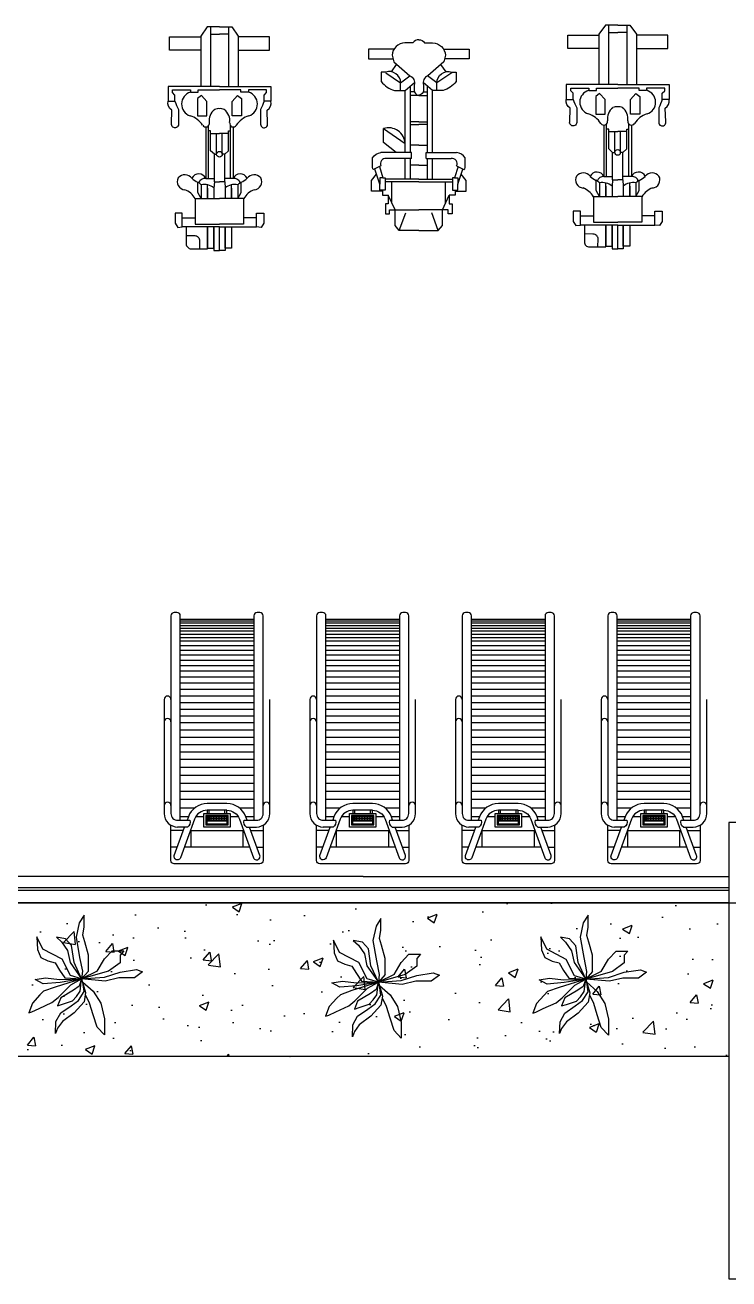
# Model space of a CAD drawing. Header units: metres. Extents: x -525 to 413, y -37 to 272.
# Drawn here: x 44.12 to 49.39, y 40.96 to 50.34 of the extents above; entities that cross this region are included whole.
import ezdxf

# ---------------------------------------------------------------- set-up
doc = ezdxf.new("R2010")
doc.units = ezdxf.units.M
doc.header["$MEASUREMENT"] = 0
doc.layers.get('0').update_dxf_attribs({"color": 254})
for name, color, linetype in [('arbolesss', 254, 'Continuous'), ('FIJO', 254, 'Continuous'), ('NOFIJO', 254, 'Continuous')]:
    doc.layers.add(name, color=color, linetype=linetype)
doc.layers.add('ventanas', color=254, linetype='Continuous', lineweight=30)

# ---------------------------------------------------------------- blocks, each defined once
blk = doc.blocks.new('maq9')
for p, q in [((154.86, 52.999), (154.887, 53.041)), ((154.887, 53.041), (154.932, 53.036)), ((155.719, 53.041), (155.674, 53.036)), ((155.746, 52.999), (155.719, 53.041)), ((154.86, 52.898), (154.86, 52.999)), ((155.303, 53.036), (154.932, 53.036)), ((154.932, 53.036), (154.932, 52.945)), ((154.932, 52.945), (155.062, 52.945)), ((154.932, 52.945), (154.932, 52.898)), ((155.062, 53.007), (155.303, 53.007)), ((155.062, 52.752), (155.062, 53.007)), ((155.303, 53.036), (155.674, 53.036)), ((155.544, 53.007), (155.303, 53.007)), ((155.544, 52.752), (155.544, 53.007)), ((155.674, 52.945), (155.544, 52.945)), ((155.674, 53.036), (155.674, 52.945)), ((155.674, 52.945), (155.674, 52.898)), ((155.746, 52.898), (155.746, 52.999)), ((154.932, 52.898), (154.86, 52.898)), ((155.674, 52.898), (155.746, 52.898)), ((155.062, 52.752), (155.303, 52.752)), ((155.121, 52.752), (155.087, 52.692)), ((155.087, 52.692), (155.087, 52.59)), ((155.121, 52.616), (155.121, 52.752)), ((155.183, 52.648), (155.183, 52.752)), ((155.183, 52.752), (155.183, 52.616)), ((155.247, 52.648), (155.247, 52.752)), ((155.544, 52.752), (155.303, 52.752)), ((155.358, 52.648), (155.358, 52.752)), ((155.422, 52.752), (155.422, 52.616)), ((155.422, 52.648), (155.422, 52.752)), ((155.485, 52.752), (155.518, 52.692)), ((155.485, 52.616), (155.485, 52.752)), ((155.518, 52.692), (155.518, 52.59)), ((155.192, 52.552), (155.251, 52.552)), ((155.251, 52.585), (155.247, 52.648)), ((155.251, 52.585), (155.251, 52.311)), ((155.251, 52.585), (155.303, 52.585)), ((155.354, 52.585), (155.303, 52.585)), ((155.354, 52.585), (155.358, 52.648)), ((155.354, 52.585), (155.354, 52.311)), ((155.414, 52.552), (155.354, 52.552)), ((155.251, 52.311), (155.275, 52.311)), ((155.275, 52.311), (155.275, 52.104)), ((155.331, 52.311), (155.331, 52.104)), ((155.354, 52.311), (155.331, 52.311)), ((155.213, 52.104), (155.303, 52.104)), ((155.392, 52.104), (155.303, 52.104)), ((155.115, 51.132), (155.115, 51.635)), ((155.213, 51.041), (155.213, 51.635)), ((155.393, 51.041), (155.393, 51.635)), ((155.49, 51.132), (155.49, 51.635)), ((155.181, 51.041), (155.115, 51.132)), ((155.303, 51.041), (155.181, 51.041)), ((155.213, 51.114), (155.303, 51.114)), ((155.393, 51.114), (155.303, 51.114)), ((155.303, 51.041), (155.425, 51.041)), ((155.425, 51.041), (155.49, 51.132))]:
    blk.add_line(p, q)
for points in [[(155.247, 53.036), (155.183, 53.036), (155.183, 53.247), (155.247, 53.247)], [(155.303, 53.036), (155.247, 53.036), (155.247, 53.272), (155.303, 53.272)], [(155.303, 53.036), (155.358, 53.036), (155.358, 53.272), (155.303, 53.272)], [(155.358, 53.036), (155.422, 53.036), (155.422, 53.247), (155.358, 53.247)], [(155.083, 51.929), (155.176, 51.929), (155.176, 51.784), (155.122, 51.725), (155.083, 51.754)], [(155.522, 51.929), (155.429, 51.929), (155.429, 51.784), (155.484, 51.725), (155.522, 51.754)], [(154.803, 51.14), (155.115, 51.14), (155.115, 51.274), (154.803, 51.274)], [(155.802, 51.14), (155.49, 51.14), (155.49, 51.274), (155.802, 51.274)]]:
    blk.add_lwpolyline(points, close=True)
blk.add_lwpolyline([(155.422, 53.036), (155.635, 53.036), (155.635, 53.204, 0.414214), (155.585, 53.254), (155.422, 53.254)], format="xyb", close=True)
for points in [[(155.635, 53.12), (155.55, 53.122, -0.414214), (155.502, 53.173), (155.503, 53.254)], [(154.858, 51.783, -0.030386), (154.893, 51.866), (154.893, 52.012, 1.079527), (154.823, 52.006), (154.828, 51.87, 0.314071), (154.789, 51.783, -0.228901)], [(155.748, 51.783, 0.030386), (155.712, 51.866), (155.712, 52.012, -1.079527), (155.782, 52.006), (155.778, 51.87, -0.314071), (155.816, 51.783, 0.228901)]]:
    blk.add_lwpolyline(points, format="xyb")
for points in [[(155.165, 52.038), (155.165, 52.552), (155.192, 52.552), (155.192, 52.08), (155.192, 52.027)], [(155.44, 52.038), (155.44, 52.552), (155.414, 52.552), (155.414, 52.08), (155.414, 52.027)], [(155.251, 52.311), (155.213, 52.276), (155.213, 52.078), (155.192, 52.078)], [(155.354, 52.311), (155.392, 52.276), (155.392, 52.078), (155.414, 52.078)], [(155.303, 51.635), (154.789, 51.635), (154.789, 51.783), (154.858, 51.783), (154.858, 51.72), (154.833, 51.696), (154.833, 51.67), (155.014, 51.67), (155.014, 51.692), (155.089, 51.692), (155.089, 51.67), (155.303, 51.67)], [(155.303, 51.635), (155.816, 51.635), (155.816, 51.783), (155.748, 51.783), (155.748, 51.72), (155.772, 51.696), (155.772, 51.67), (155.592, 51.67), (155.592, 51.692), (155.516, 51.692), (155.516, 51.67), (155.303, 51.67)]]:
    blk.add_lwpolyline(points)
blk.add_circle((155.303, 52.311), 0.0282)
blk.add_circle((155.303, 52.311), 0.0282)
for centre, radius, start, end in [((154.963, 52.585), 0.0816, 94.949, 207.78), ((154.876, 52.867), 0.217, 291.7456, 328.3151), ((155.729, 52.867), 0.217, 211.6849, 248.2544), ((155.642, 52.585), 0.0816, 332.22, 85.051), ((154.958, 52.604), 0.0883, 220.6844, 321.7859), ((155.161, 52.416), 0.189, 113.035, 134.9359), ((155.096, 52.583), 0.076, 206.358, 336.1026), ((154.966, 52.779), 0.225, 302.5085, 313.3915), ((155.155, 52.612), 0.0601, 194.7136, 279.3626), ((155.152, 52.758), 0.146, 257.6538, 310.746), ((155.454, 52.758), 0.146, 229.254, 282.3462), ((155.45, 52.612), 0.0601, 260.6374, 345.2864), ((155.51, 52.583), 0.076, 203.8974, 333.642), ((155.639, 52.779), 0.225, 226.6085, 237.4915), ((155.444, 52.416), 0.189, 45.0641, 66.965), ((155.647, 52.604), 0.0883, 218.2141, 319.3156), ((155.165, 52.002), 0.0365, 350.7788, 146.4942), ((155.44, 52.002), 0.0365, 33.5058, 189.2212), ((155.047, 51.81), 0.123, 107.6438, 254.0669), ((154.939, 52.151), 0.235, 287.6438, 326.4942), ((155.335, 51.974), 0.135, 170.7788, 233.7519), ((155.271, 51.974), 0.135, 306.2481, 9.2212), ((155.667, 52.151), 0.235, 213.5058, 252.3562), ((155.558, 51.81), 0.123, 285.9331, 72.3562), ((155.291, 51.934), 0.0782, 242.5815, 278.8296), ((155.315, 51.934), 0.0782, 261.1704, 297.4185)]:
    blk.add_arc(centre, radius, start, end)
blk = doc.blocks.new('maq10')
for p, q in [((156.591, 53.091), (156.551, 53.039)), ((156.551, 53.039), (156.551, 52.885)), ((156.591, 53.091), (156.656, 52.914)), ((156.786, 53.091), (156.591, 53.091)), ((156.786, 53.091), (156.981, 53.091)), ((156.981, 53.091), (156.916, 52.914)), ((156.981, 53.091), (157.021, 53.039)), ((157.021, 53.039), (157.021, 52.885)), ((156.453, 52.925), (156.493, 52.925)), ((156.453, 52.823), (156.453, 52.925)), ((156.493, 52.925), (156.493, 52.885)), ((157.119, 52.925), (157.079, 52.925)), ((157.079, 52.925), (157.079, 52.885)), ((157.119, 52.823), (157.119, 52.925)), ((156.482, 52.823), (156.453, 52.823)), ((156.551, 52.885), (156.482, 52.737)), ((156.482, 52.737), (156.482, 52.823)), ((156.493, 52.885), (156.786, 52.885)), ((156.518, 52.814), (156.518, 52.605)), ((157.079, 52.885), (156.786, 52.885)), ((157.021, 52.885), (157.09, 52.737)), ((157.054, 52.814), (157.054, 52.605)), ((157.09, 52.737), (157.09, 52.823)), ((157.09, 52.823), (157.119, 52.823)), ((156.423, 52.737), (156.463, 52.737)), ((156.423, 52.687), (156.423, 52.737)), ((156.463, 52.737), (156.482, 52.737)), ((157.109, 52.737), (157.09, 52.737)), ((157.149, 52.737), (157.109, 52.737)), ((157.149, 52.687), (157.149, 52.737)), ((156.786, 52.438), (156.701, 52.438)), ((156.786, 52.438), (156.871, 52.438)), ((156.712, 52.313), (156.408, 52.313)), ((156.712, 52.372), (156.462, 52.372)), ((156.712, 52.372), (156.712, 52.313)), ((156.86, 52.372), (156.86, 52.313)), ((156.86, 52.372), (157.11, 52.372)), ((156.86, 52.313), (157.164, 52.313)), ((156.786, 52.238), (156.701, 52.238)), ((156.786, 52.238), (156.871, 52.238)), ((156.701, 52.033), (156.786, 52.033)), ((156.786, 52.006), (156.701, 52.006)), ((156.871, 52.033), (156.786, 52.033)), ((156.786, 52.006), (156.871, 52.006)), ((156.65, 51.695), (156.743, 51.612)), ((156.742, 51.706), (156.701, 51.706)), ((156.922, 51.695), (156.829, 51.612)), ((156.83, 51.706), (156.871, 51.706)), ((156.456, 51.517), (156.605, 51.618)), ((156.605, 51.618), (156.698, 51.547)), ((156.967, 51.618), (156.874, 51.547)), ((157.116, 51.517), (156.967, 51.618)), ((156.512, 51.506), (156.565, 51.435)), ((157.06, 51.506), (157.007, 51.435))]:
    blk.add_line(p, q)
for points in [[(156.423, 52.698), (156.314, 52.698), (156.314, 52.59), (156.363, 52.527)], [(156.394, 52.453), (156.429, 52.564), (156.45, 52.564), (156.45, 52.687), (156.396, 52.687), (156.396, 52.628), (156.347, 52.477)], [(157.178, 52.453), (157.144, 52.564), (157.122, 52.564), (157.122, 52.687), (157.176, 52.687), (157.176, 52.628), (157.225, 52.477)], [(157.149, 52.698), (157.258, 52.698), (157.258, 52.59), (157.209, 52.527)], [(156.429, 52.564), (156.396, 52.564), (156.396, 52.628)], [(156.786, 52.605), (156.45, 52.605)], [(156.786, 52.577), (156.45, 52.577)], [(156.65, 52.577), (156.65, 52.372)], [(156.701, 52.372), (156.701, 52.577)], [(156.786, 52.605), (157.122, 52.605)], [(156.786, 52.577), (157.122, 52.577)], [(156.871, 52.372), (156.871, 52.577)], [(156.922, 52.577), (156.922, 52.372)], [(157.144, 52.564), (157.176, 52.564), (157.176, 52.628)], [(156.65, 52.313), (156.65, 51.695)], [(156.701, 51.649), (156.701, 52.313)], [(156.871, 51.649), (156.871, 52.313)], [(157.012, 52.313), (157.138, 52.213), (157.138, 52.072), (156.922, 52.223)], [(156.922, 52.313), (156.922, 51.695)], [(156.786, 51.744), (156.701, 51.742)], [(156.786, 51.744), (156.871, 51.742)], [(156.538, 51.281), (156.284, 51.281), (156.284, 51.379), (156.529, 51.379)], [(157.034, 51.281), (157.288, 51.281), (157.288, 51.379), (157.043, 51.379)]]:
    blk.add_lwpolyline(points)
for points in [[(156.408, 52.445), (156.335, 52.483, 0.155893), (156.324, 52.462), (156.324, 52.364, 0.215663), (156.408, 52.313, 0.563958)], [(157.164, 52.445), (157.237, 52.483, -0.155893), (157.248, 52.462), (157.248, 52.364, -0.215663), (157.164, 52.313, -0.563958)], [(156.605, 51.695), (156.605, 51.618, -0.509495), (156.456, 51.509), (156.412, 51.509), (156.412, 51.605, -0.1429), (156.544, 51.695), (156.65, 51.695)], [(156.786, 51.187, -0.26354), (156.728, 51.219), (156.648, 51.219, -0.40144), (156.52, 51.342), (156.536, 51.409), (156.696, 51.546, 0.378417), (156.74, 51.639), (156.74, 51.692, -0.410094), (156.786, 51.739)], [(156.786, 51.187, 0.26354), (156.844, 51.219), (156.924, 51.219, 0.40144), (157.052, 51.342), (157.036, 51.409), (156.876, 51.546, -0.378417), (156.832, 51.639), (156.832, 51.692, 0.410094), (156.786, 51.739)], [(156.967, 51.695), (156.967, 51.618, 0.509495), (157.116, 51.509), (157.16, 51.509), (157.16, 51.605, 0.1429), (157.028, 51.695), (156.922, 51.695)]]:
    blk.add_lwpolyline(points, format="xyb")
for centre, radius, start, end in [((156.455, 52.423), 0.0516, 154.7163, 278.0792), ((157.117, 52.423), 0.0516, 261.9208, 25.2837), ((157.089, 52.232), 0.167, 183.0901, 287.0595)]:
    blk.add_arc(centre, radius, start, end)
blk = doc.blocks.new('plantas 1')
for p, q in [((309.167, 154.643), (309.119, 154.427)), ((309.239, 154.758), (309.167, 154.643)), ((309.239, 154.58), (309.239, 154.758)), ((308.621, 154.249), (308.531, 154.432)), ((308.531, 154.432), (308.543, 154.24)), ((308.963, 154.403), (308.825, 154.427)), ((308.825, 154.427), (308.903, 154.355)), ((309.119, 154.427), (309.173, 154.124)), ((309.221, 154.456), (309.239, 154.58)), ((309.251, 154.355), (309.221, 154.456)), ((308.543, 154.24), (308.591, 154.124)), ((308.909, 154.096), (308.621, 154.249)), ((308.903, 154.355), (308.993, 154.225)), ((309.053, 154.302), (308.963, 154.403)), ((309.089, 154.048), (309.053, 154.302)), ((309.305, 154.158), (309.251, 154.355)), ((308.591, 154.124), (308.699, 154.072)), ((308.699, 154.072), (308.807, 154.043)), ((309.035, 153.851), (308.909, 154.096)), ((308.993, 154.225), (309.029, 154.048)), ((309.029, 154.048), (309.203, 153.803)), ((309.203, 153.803), (309.089, 154.048)), ((309.173, 154.124), (309.215, 153.918)), ((309.305, 153.918), (309.305, 154.158)), ((309.437, 153.918), (309.545, 154.1)), ((309.545, 154.1), (309.659, 154.22)), ((309.659, 154.22), (309.833, 154.22)), ((309.833, 154.22), (309.779, 154.158)), ((309.779, 154.158), (309.779, 154.043)), ((308.807, 154.043), (308.873, 153.932)), ((308.873, 153.932), (308.951, 153.817)), ((309.305, 153.918), (309.203, 153.803)), ((309.215, 153.918), (309.203, 153.803)), ((309.437, 153.918), (309.203, 153.803)), ((309.605, 153.918), (309.203, 153.803)), ((309.545, 153.827), (309.779, 153.904)), ((309.779, 154.043), (309.605, 153.918)), ((309.779, 153.904), (310.025, 153.942)), ((310.115, 153.908), (309.995, 153.817)), ((310.025, 153.942), (310.115, 153.908)), ((308.507, 153.793), (308.663, 153.817)), ((308.627, 153.726), (308.507, 153.793)), ((308.879, 153.75), (308.627, 153.726)), ((308.807, 153.678), (308.633, 153.616)), ((308.663, 153.817), (308.873, 153.793)), ((309.203, 153.803), (308.807, 153.678)), ((308.849, 153.524), (309.041, 153.712)), ((308.873, 153.793), (309.203, 153.803)), ((309.203, 153.803), (308.879, 153.75)), ((308.951, 153.817), (309.203, 153.803)), ((309.203, 153.803), (309.035, 153.851)), ((309.041, 153.712), (309.203, 153.803)), ((309.167, 153.692), (309.083, 153.635)), ((309.203, 153.803), (309.167, 153.692)), ((309.179, 153.616), (309.203, 153.803)), ((309.203, 153.803), (309.545, 153.827)), ((309.203, 153.803), (309.263, 153.596)), ((309.557, 153.769), (309.203, 153.803)), ((309.239, 153.611), (309.221, 153.755)), ((309.221, 153.755), (309.377, 153.616)), ((309.761, 153.817), (309.557, 153.769)), ((309.995, 153.817), (309.761, 153.817)), ((308.579, 153.563), (308.465, 153.438)), ((308.633, 153.616), (308.579, 153.563)), ((308.759, 153.448), (308.849, 153.524)), ((308.891, 153.52), (308.843, 153.4)), ((309.083, 153.635), (308.891, 153.52)), ((309.047, 153.4), (309.155, 153.481)), ((309.065, 153.472), (309.125, 153.539)), ((309.125, 153.539), (309.179, 153.616)), ((309.155, 153.481), (309.239, 153.611)), ((309.263, 153.596), (309.239, 153.457)), ((309.323, 153.438), (309.263, 153.563)), ((309.377, 153.616), (309.491, 153.438)), ((308.465, 153.438), (308.411, 153.294)), ((308.411, 153.294), (308.459, 153.308)), ((308.459, 153.308), (308.567, 153.361)), ((308.567, 153.361), (308.759, 153.448)), ((308.819, 153.164), (308.891, 153.294)), ((308.843, 153.4), (308.915, 153.424)), ((308.891, 153.294), (309.047, 153.4)), ((308.915, 153.424), (309.065, 153.472)), ((309.089, 153.294), (308.915, 153.164)), ((309.239, 153.457), (309.089, 153.294)), ((309.377, 153.265), (309.323, 153.438)), ((309.491, 153.438), (309.545, 153.203)), ((308.813, 152.987), (308.819, 153.164)), ((308.915, 153.164), (308.843, 153.064)), ((309.437, 153.078), (309.377, 153.265)), ((309.545, 153.203), (309.545, 152.963)), ((308.843, 153.064), (308.813, 152.987)), ((309.545, 152.963), (309.437, 153.078))]:
    blk.add_line(p, q)

msp = doc.modelspace()

# ---------------------------------------------------------------- hatches: boundary and pattern name
at = {"ltscale": 0.02, "true_color": 0x136734}
h = msp.add_hatch(dxfattribs=at)
h.set_pattern_fill('AR-CONC', color=116, scale=0.004)
h.set_pattern_definition([(50, (-1586.5108, -2595.13444), (0.72873868, -0.06375634), [0.0762, -0.8382]), (355, (-1586.5108, -2595.13444), (-0.14097369, 0.76422738), [0.06096, -0.67056234]), (100.451445, (-1586.4501, -2595.13976), (0.58776499, 0.700471), [0.06476004, -0.71236098]), (46.1842, (-1586.5108, -2594.9312), (1.08431616, -0.1681693), [0.1143, -1.2573]), (96.635558, (-1586.4205, -2594.9453), (0.94961654, 0.9897045), [0.0971401, -1.06854243]), (351.18415, (-1586.5108, -2594.9312), (0.94961654, 0.9897045), [0.09143987, -1.00583893]), (21, (-1586.4092, -2594.98204), (0.60645757, -0.40906079), [0.0762, -0.8382]), (326, (-1586.4092, -2594.98204), (0.24720811, 0.73675186), [0.06096, -0.67056]), (71.451445, (-1586.3587, -2595.0161), (0.85366568, 0.32769108), [0.06476004, -0.71235975]), (37.5, (-1586.51082, -2595.13444), (0.012354413, 0.338220155), [0, -0.662432, 0, -0.68072, 0, -0.6731]), (7.5, (-1586.51082, -2595.13444), (0.26727865, 0.4007223), [0, -0.388112, 0, -0.647192, 0, -0.25654]), (327.5, (-1586.7374, -2595.13444), (0.54236238, -0.022914976), [0, -0.254, 0, -0.79248, 0, -1.05156]), (317.5, (-1586.839, -2595.13444), (0.592516726, 0.101705964), [0, -0.3302, 0, -0.526288, 0, -0.74676])])
h.paths.add_polyline_path([(38.386, 43.7712), (38.386, 42.6203), (49.385, 42.6203), (49.3853, 43.7712)])

# ---------------------------------------------------------------- linework, layer by layer
msp.add_line((42.3853, 43.971), (49.3853, 43.9651))
at = {"ltscale": 0.02}
for p, q in [((49.3853, 43.7712), (49.3845, 40.9566)), ((49.3845, 40.9566), (49.6353, 40.9566))]:
    msp.add_line(p, q, dxfattribs=at)
msp.add_lwpolyline([(38.386, 43.7712), (49.3853, 43.7712), (49.385, 42.6203), (38.386, 42.6203)], close=True, dxfattribs=at)
at = {"layer": 'FIJO'}
for p, q in [((45.2788, 45.8929), (45.8288, 45.8929)), ((45.8288, 45.8779), (45.2788, 45.8779)), ((46.3688, 45.8929), (46.9188, 45.8929)), ((46.9188, 45.8779), (46.3688, 45.8779)), ((47.4588, 45.8929), (48.0088, 45.8929)), ((48.0088, 45.8779), (47.4588, 45.8779)), ((48.5488, 45.8929), (49.0988, 45.8929)), ((49.0988, 45.8779), (48.5488, 45.8779)), ((45.8288, 45.8629), (45.2788, 45.8629)), ((45.8288, 45.8429), (45.2788, 45.8429)), ((45.8288, 45.8229), (45.2788, 45.8229)), ((45.8288, 45.8029), (45.2788, 45.8029)), ((46.9188, 45.8629), (46.3688, 45.8629)), ((46.9188, 45.8429), (46.3688, 45.8429)), ((46.9188, 45.8229), (46.3688, 45.8229)), ((46.9188, 45.8029), (46.3688, 45.8029)), ((48.0088, 45.8629), (47.4588, 45.8629)), ((48.0088, 45.8429), (47.4588, 45.8429)), ((48.0088, 45.8229), (47.4588, 45.8229)), ((48.0088, 45.8029), (47.4588, 45.8029)), ((49.0988, 45.8629), (48.5488, 45.8629)), ((49.0988, 45.8429), (48.5488, 45.8429)), ((49.0988, 45.8229), (48.5488, 45.8229)), ((49.0988, 45.8029), (48.5488, 45.8029)), ((45.8288, 45.7779), (45.2788, 45.7779)), ((45.8288, 45.7529), (45.2788, 45.7529)), ((45.8288, 45.7279), (45.2788, 45.7279)), ((45.8288, 45.6929), (45.2788, 45.6929)), ((46.9188, 45.7779), (46.3688, 45.7779)), ((46.9188, 45.7529), (46.3688, 45.7529)), ((46.9188, 45.7279), (46.3688, 45.7279)), ((46.9188, 45.6929), (46.3688, 45.6929)), ((48.0088, 45.7779), (47.4588, 45.7779)), ((48.0088, 45.7529), (47.4588, 45.7529)), ((48.0088, 45.7279), (47.4588, 45.7279)), ((48.0088, 45.6929), (47.4588, 45.6929)), ((49.0988, 45.7779), (48.5488, 45.7779)), ((49.0988, 45.7529), (48.5488, 45.7529)), ((49.0988, 45.7279), (48.5488, 45.7279)), ((49.0988, 45.6929), (48.5488, 45.6929)), ((45.8288, 45.6579), (45.2788, 45.6579)), ((45.8288, 45.6229), (45.2788, 45.6229)), ((46.9188, 45.6579), (46.3688, 45.6579)), ((46.9188, 45.6229), (46.3688, 45.6229)), ((48.0088, 45.6579), (47.4588, 45.6579)), ((48.0088, 45.6229), (47.4588, 45.6229)), ((49.0988, 45.6579), (48.5488, 45.6579)), ((49.0988, 45.6229), (48.5488, 45.6229)), ((45.8288, 45.5829), (45.2788, 45.5829)), ((45.8288, 45.5429), (45.2788, 45.5429)), ((45.8288, 45.5029), (45.2788, 45.5029)), ((46.9188, 45.5829), (46.3688, 45.5829)), ((46.9188, 45.5429), (46.3688, 45.5429)), ((46.9188, 45.5029), (46.3688, 45.5029)), ((48.0088, 45.5829), (47.4588, 45.5829)), ((48.0088, 45.5429), (47.4588, 45.5429)), ((48.0088, 45.5029), (47.4588, 45.5029)), ((49.0988, 45.5829), (48.5488, 45.5829)), ((49.0988, 45.5429), (48.5488, 45.5429)), ((49.0988, 45.5029), (48.5488, 45.5029)), ((45.8288, 45.4579), (45.2788, 45.4579)), ((45.8288, 45.4129), (45.2788, 45.4129)), ((46.9188, 45.4579), (46.3688, 45.4579)), ((46.9188, 45.4129), (46.3688, 45.4129)), ((48.0088, 45.4579), (47.4588, 45.4579)), ((48.0088, 45.4129), (47.4588, 45.4129)), ((49.0988, 45.4579), (48.5488, 45.4579)), ((49.0988, 45.4129), (48.5488, 45.4129)), ((45.8288, 45.3679), (45.2788, 45.3679)), ((45.8288, 45.3179), (45.2788, 45.3179)), ((46.9188, 45.3679), (46.3688, 45.3679)), ((46.9188, 45.3179), (46.3688, 45.3179)), ((48.0088, 45.3679), (47.4588, 45.3679)), ((48.0088, 45.3179), (47.4588, 45.3179)), ((49.0988, 45.3679), (48.5488, 45.3679)), ((49.0988, 45.3179), (48.5488, 45.3179)), ((45.8288, 45.2679), (45.2788, 45.2679)), ((46.9188, 45.2679), (46.3688, 45.2679)), ((48.0088, 45.2679), (47.4588, 45.2679)), ((49.0988, 45.2679), (48.5488, 45.2679)), ((45.8288, 45.2179), (45.2788, 45.2179)), ((45.8288, 45.1679), (45.2788, 45.1679)), ((46.9188, 45.2179), (46.3688, 45.2179)), ((46.9188, 45.1679), (46.3688, 45.1679)), ((48.0088, 45.2179), (47.4588, 45.2179)), ((48.0088, 45.1679), (47.4588, 45.1679)), ((49.0988, 45.2179), (48.5488, 45.2179)), ((49.0988, 45.1679), (48.5488, 45.1679)), ((45.8288, 45.1179), (45.2788, 45.1179)), ((45.8288, 45.0629), (45.2788, 45.0629)), ((46.9188, 45.1179), (46.3688, 45.1179)), ((46.9188, 45.0629), (46.3688, 45.0629)), ((48.0088, 45.1179), (47.4588, 45.1179)), ((48.0088, 45.0629), (47.4588, 45.0629)), ((49.0988, 45.1179), (48.5488, 45.1179)), ((49.0988, 45.0629), (48.5488, 45.0629)), ((45.8288, 45.0079), (45.2765, 45.0079)), ((45.8288, 44.9529), (45.2787, 44.9529)), ((46.9188, 45.0079), (46.3665, 45.0079)), ((46.9188, 44.9529), (46.3687, 44.9529)), ((48.0088, 45.0079), (47.4565, 45.0079)), ((48.0088, 44.9529), (47.4587, 44.9529)), ((49.0988, 45.0079), (48.5465, 45.0079)), ((49.0988, 44.9529), (48.5487, 44.9529)), ((45.8288, 44.8979), (45.2788, 44.8979)), ((46.9188, 44.8979), (46.3688, 44.8979)), ((48.0088, 44.8979), (47.4588, 44.8979)), ((49.0988, 44.8979), (48.5488, 44.8979)), ((45.8288, 44.8429), (45.2788, 44.8429)), ((45.8288, 44.7829), (45.2788, 44.7829)), ((46.9188, 44.8429), (46.3688, 44.8429)), ((46.9188, 44.7829), (46.3688, 44.7829)), ((48.0088, 44.8429), (47.4588, 44.8429)), ((48.0088, 44.7829), (47.4588, 44.7829)), ((49.0988, 44.8429), (48.5488, 44.8429)), ((49.0988, 44.7829), (48.5488, 44.7829)), ((45.8288, 44.7229), (45.2788, 44.7229)), ((45.8288, 44.6629), (45.2788, 44.6629)), ((46.9188, 44.7229), (46.3688, 44.7229)), ((46.9188, 44.6629), (46.3688, 44.6629)), ((48.0088, 44.7229), (47.4588, 44.7229)), ((48.0088, 44.6629), (47.4588, 44.6629)), ((49.0988, 44.7229), (48.5488, 44.7229)), ((49.0988, 44.6629), (48.5488, 44.6629)), ((45.8288, 44.6029), (45.2788, 44.6029)), ((46.9188, 44.6029), (46.3688, 44.6029)), ((48.0088, 44.6029), (47.4588, 44.6029)), ((49.0988, 44.6029), (48.5488, 44.6029)), ((45.8288, 44.5429), (45.2788, 44.5429)), ((45.3835, 44.4779), (45.2788, 44.4779)), ((45.8288, 44.4779), (45.724, 44.4779)), ((46.9188, 44.5429), (46.3688, 44.5429)), ((46.4735, 44.4779), (46.3688, 44.4779)), ((46.9188, 44.4779), (46.814, 44.4779)), ((48.0088, 44.5429), (47.4588, 44.5429)), ((47.5635, 44.4779), (47.4588, 44.4779)), ((48.0088, 44.4779), (47.904, 44.4779)), ((49.0988, 44.5429), (48.5488, 44.5429)), ((48.6535, 44.4779), (48.5488, 44.4779)), ((49.0988, 44.4779), (48.994, 44.4779)), ((45.3384, 44.4129), (45.2788, 44.4129)), ((45.4548, 44.4129), (45.3932, 44.4129)), ((45.4948, 44.4379), (45.4948, 44.4629)), ((45.6127, 44.4379), (45.6127, 44.4629)), ((45.7143, 44.4129), (45.6527, 44.4129)), ((45.8288, 44.4129), (45.7691, 44.4129)), ((46.4284, 44.4129), (46.3688, 44.4129)), ((46.5448, 44.4129), (46.4832, 44.4129)), ((46.5848, 44.4379), (46.5848, 44.4629)), ((46.7027, 44.4379), (46.7027, 44.4629)), ((46.8043, 44.4129), (46.7427, 44.4129)), ((46.9188, 44.4129), (46.8591, 44.4129)), ((47.5184, 44.4129), (47.4588, 44.4129)), ((47.6348, 44.4129), (47.5732, 44.4129)), ((47.6748, 44.4379), (47.6748, 44.4629)), ((47.7927, 44.4379), (47.7927, 44.4629)), ((47.8943, 44.4129), (47.8327, 44.4129)), ((48.0088, 44.4129), (47.9491, 44.4129)), ((48.6084, 44.4129), (48.5488, 44.4129)), ((48.7248, 44.4129), (48.6632, 44.4129)), ((48.7648, 44.4379), (48.7648, 44.4629)), ((48.8827, 44.4379), (48.8827, 44.4629)), ((48.9843, 44.4129), (48.9227, 44.4129)), ((49.0988, 44.4129), (49.0391, 44.4129)), ((45.302, 44.3129), (45.2088, 44.3129)), ((45.3552, 44.3129), (45.7523, 44.3129)), ((45.3588, 44.1879), (45.3588, 44.3129)), ((45.7488, 44.1879), (45.7488, 44.3129)), ((45.8055, 44.3129), (45.8988, 44.3129)), ((46.392, 44.3129), (46.2988, 44.3129)), ((46.4452, 44.3129), (46.8423, 44.3129)), ((46.4488, 44.1879), (46.4488, 44.3129)), ((46.8388, 44.1879), (46.8388, 44.3129)), ((46.8955, 44.3129), (46.9888, 44.3129)), ((47.482, 44.3129), (47.3888, 44.3129)), ((47.5352, 44.3129), (47.9323, 44.3129)), ((47.5388, 44.1879), (47.5388, 44.3129)), ((47.9288, 44.1879), (47.9288, 44.3129)), ((47.9855, 44.3129), (48.0788, 44.3129)), ((48.572, 44.3129), (48.4788, 44.3129)), ((48.6252, 44.3129), (49.0223, 44.3129)), ((48.6288, 44.1879), (48.6288, 44.3129)), ((49.0188, 44.1879), (49.0188, 44.3129)), ((49.0755, 44.3129), (49.1688, 44.3129)), ((45.2565, 44.1879), (45.2088, 44.1879)), ((45.851, 44.1879), (45.8988, 44.1879)), ((46.3465, 44.1879), (46.2988, 44.1879)), ((46.941, 44.1879), (46.9888, 44.1879)), ((47.4365, 44.1879), (47.3888, 44.1879)), ((48.031, 44.1879), (48.0788, 44.1879)), ((48.5265, 44.1879), (48.4788, 44.1879)), ((49.121, 44.1879), (49.1688, 44.1879))]:
    msp.add_line(p, q, dxfattribs=at)
for points in [[(45.2788, 44.3879), (45.2788, 45.9179, 0.414214), (45.2538, 45.9429), (45.2338, 45.9429, 0.414214), (45.2088, 45.9179), (45.2088, 44.4379, 0.414214), (45.2588, 44.3879), (45.3504, 44.3879, -0.37383), (45.3322, 44.3379), (45.2588, 44.3379)], [(45.7753, 44.3379, -0.37383), (45.7571, 44.3879), (45.8488, 44.3879, 0.414214), (45.8988, 44.4379), (45.8988, 45.9179, 0.414214), (45.8738, 45.9429), (45.8538, 45.9429, 0.414214), (45.8288, 45.9179), (45.8288, 44.3879)], [(46.3688, 44.3879), (46.3688, 45.9179, 0.414214), (46.3438, 45.9429), (46.3238, 45.9429, 0.414214), (46.2988, 45.9179), (46.2988, 44.4379, 0.414214), (46.3488, 44.3879), (46.4404, 44.3879, -0.37383), (46.4222, 44.3379), (46.3488, 44.3379)], [(46.8653, 44.3379, -0.37383), (46.8471, 44.3879), (46.9388, 44.3879, 0.414214), (46.9888, 44.4379), (46.9888, 45.9179, 0.414214), (46.9638, 45.9429), (46.9438, 45.9429, 0.414214), (46.9188, 45.9179), (46.9188, 44.3879)], [(47.4588, 44.3879), (47.4588, 45.9179, 0.414214), (47.4338, 45.9429), (47.4138, 45.9429, 0.414214), (47.3888, 45.9179), (47.3888, 44.4379, 0.414214), (47.4388, 44.3879), (47.5304, 44.3879, -0.37383), (47.5122, 44.3379), (47.4388, 44.3379)], [(47.9553, 44.3379, -0.37383), (47.9371, 44.3879), (48.0288, 44.3879, 0.414214), (48.0788, 44.4379), (48.0788, 45.9179, 0.414214), (48.0538, 45.9429), (48.0338, 45.9429, 0.414214), (48.0088, 45.9179), (48.0088, 44.3879)], [(48.5488, 44.3879), (48.5488, 45.9179, 0.414214), (48.5238, 45.9429), (48.5038, 45.9429, 0.414214), (48.4788, 45.9179), (48.4788, 44.4379, 0.414214), (48.5288, 44.3879), (48.6204, 44.3879, -0.37383), (48.6022, 44.3379), (48.5288, 44.3379)], [(49.0453, 44.3379, -0.37383), (49.0271, 44.3879), (49.1188, 44.3879, 0.414214), (49.1688, 44.4379), (49.1688, 45.9179, 0.414214), (49.1438, 45.9429), (49.1238, 45.9429, 0.414214), (49.0988, 45.9179), (49.0988, 44.3879)], [(45.2088, 45.2929, 1), (45.1588, 45.2929), (45.1588, 44.4379, 0.414214), (45.2588, 44.3379)], [(46.2988, 45.2929, 1), (46.2488, 45.2929), (46.2488, 44.4379, 0.414214), (46.3488, 44.3379)], [(47.3888, 45.2929, 1), (47.3388, 45.2929), (47.3388, 44.4379, 0.414214), (47.4388, 44.3379)], [(48.4788, 45.2929, 1), (48.4288, 45.2929), (48.4288, 44.4379, 0.414214), (48.5288, 44.3379)], [(45.7753, 44.3379), (45.8488, 44.3379, 0.414214), (45.9488, 44.4379), (45.9488, 45.2929)], [(46.8653, 44.3379), (46.9388, 44.3379, 0.414214), (47.0388, 44.4379), (47.0388, 45.2929)], [(47.9553, 44.3379), (48.0288, 44.3379, 0.414214), (48.1288, 44.4379), (48.1288, 45.2929)], [(49.0453, 44.3379), (49.1188, 44.3379, 0.414214), (49.2188, 44.4379), (49.2188, 45.2929)], [(45.7782, 44.3879), (45.7687, 44.4142, 0.315299), (45.6277, 44.5129), (45.5538, 44.5129), (45.4798, 44.5129, 0.315299), (45.3389, 44.4142), (45.3293, 44.3879)], [(46.8682, 44.3879), (46.8587, 44.4142, 0.315299), (46.7177, 44.5129), (46.6438, 44.5129), (46.5698, 44.5129, 0.315299), (46.4289, 44.4142), (46.4193, 44.3879)], [(47.9582, 44.3879), (47.9487, 44.4142, 0.315299), (47.8077, 44.5129), (47.7338, 44.5129), (47.6598, 44.5129, 0.315299), (47.5189, 44.4142), (47.5093, 44.3879)], [(49.0482, 44.3879), (49.0387, 44.4142, 0.315299), (48.8977, 44.5129), (48.8238, 44.5129), (48.7498, 44.5129, 0.315299), (48.6089, 44.4142), (48.5993, 44.3879)], [(45.4798, 44.4629, 0.315299), (45.3859, 44.3971), (45.2808, 44.1083, -1), (45.2338, 44.1254), (45.3111, 44.3379)], [(45.6277, 44.4379), (45.6277, 44.4629, -0.315299), (45.7217, 44.3971), (45.8268, 44.1083, 1), (45.8738, 44.1254), (45.7964, 44.3379)], [(46.5698, 44.4629, 0.315299), (46.4759, 44.3971), (46.3708, 44.1083, -1), (46.3238, 44.1254), (46.4011, 44.3379)], [(46.7177, 44.4379), (46.7177, 44.4629, -0.315299), (46.8117, 44.3971), (46.9168, 44.1083, 1), (46.9638, 44.1254), (46.8864, 44.3379)], [(47.6598, 44.4629, 0.315299), (47.5659, 44.3971), (47.4608, 44.1083, -1), (47.4138, 44.1254), (47.4911, 44.3379)], [(47.8077, 44.4379), (47.8077, 44.4629, -0.315299), (47.9017, 44.3971), (48.0068, 44.1083, 1), (48.0538, 44.1254), (47.9764, 44.3379)], [(48.7498, 44.4629, 0.315299), (48.6559, 44.3971), (48.5508, 44.1083, -1), (48.5038, 44.1254), (48.5811, 44.3379)], [(48.8977, 44.4379), (48.8977, 44.4629, -0.315299), (48.9917, 44.3971), (49.0968, 44.1083, 1), (49.1438, 44.1254), (49.0664, 44.3379)], [(45.8988, 44.3513), (45.8988, 44.0879, -0.414214), (45.8738, 44.0629), (45.5538, 44.0629), (45.2338, 44.0629, -0.414214), (45.2088, 44.0879), (45.2088, 44.3513)], [(46.9888, 44.3513), (46.9888, 44.0879, -0.414214), (46.9638, 44.0629), (46.6438, 44.0629), (46.3238, 44.0629, -0.414214), (46.2988, 44.0879), (46.2988, 44.3513)], [(48.0788, 44.3513), (48.0788, 44.0879, -0.414214), (48.0538, 44.0629), (47.7338, 44.0629), (47.4138, 44.0629, -0.414214), (47.3888, 44.0879), (47.3888, 44.3513)], [(49.1688, 44.3513), (49.1688, 44.0879, -0.414214), (49.1438, 44.0629), (48.8238, 44.0629), (48.5038, 44.0629, -0.414214), (48.4788, 44.0879), (48.4788, 44.3513)]]:
    msp.add_lwpolyline(points, format="xyb", dxfattribs=at)
for points in [[(45.6527, 44.4379), (45.6527, 44.3379), (45.5538, 44.3379), (45.4548, 44.3379), (45.4548, 44.4379), (45.5538, 44.4379)], [(45.6377, 44.3529), (45.6377, 44.4229), (45.5538, 44.4229), (45.4698, 44.4229), (45.4698, 44.3529), (45.5538, 44.3529)], [(45.4773, 44.4104), (45.4773, 44.4179), (45.5004, 44.4179), (45.5004, 44.4104)], [(45.4773, 44.3979), (45.4773, 44.4054), (45.5004, 44.4054), (45.5004, 44.3979)], [(45.4773, 44.3854), (45.4773, 44.3929), (45.5004, 44.3929), (45.5004, 44.3854)], [(45.6302, 44.3612), (45.6302, 44.3804), (45.4773, 44.3804), (45.4773, 44.3612)], [(45.5048, 44.4104), (45.5048, 44.4179), (45.5123, 44.4179), (45.5123, 44.4104)], [(45.5048, 44.3979), (45.5048, 44.4054), (45.5123, 44.4054), (45.5123, 44.3979)], [(45.5048, 44.3854), (45.5048, 44.3929), (45.5123, 44.3929), (45.5123, 44.3854)], [(45.5248, 44.4104), (45.5248, 44.4179), (45.5323, 44.4179), (45.5323, 44.4104)], [(45.5248, 44.3979), (45.5248, 44.4054), (45.5323, 44.4054), (45.5323, 44.3979)], [(45.5248, 44.3854), (45.5248, 44.3929), (45.5323, 44.3929), (45.5323, 44.3854)], [(45.5448, 44.4104), (45.5448, 44.4179), (45.5523, 44.4179), (45.5523, 44.4104)], [(45.5448, 44.3979), (45.5448, 44.4054), (45.5523, 44.4054), (45.5523, 44.3979)], [(45.5448, 44.3854), (45.5448, 44.3929), (45.5523, 44.3929), (45.5523, 44.3854)], [(45.5648, 44.4104), (45.5648, 44.4179), (45.5723, 44.4179), (45.5723, 44.4104)], [(45.5648, 44.3979), (45.5648, 44.4054), (45.5723, 44.4054), (45.5723, 44.3979)], [(45.5648, 44.3854), (45.5648, 44.3929), (45.5723, 44.3929), (45.5723, 44.3854)], [(45.5848, 44.4104), (45.5848, 44.4179), (45.5923, 44.4179), (45.5923, 44.4104)], [(45.5848, 44.3979), (45.5848, 44.4054), (45.5923, 44.4054), (45.5923, 44.3979)], [(45.5848, 44.3854), (45.5848, 44.3929), (45.5923, 44.3929), (45.5923, 44.3854)], [(45.6048, 44.4104), (45.6048, 44.4179), (45.6123, 44.4179), (45.6123, 44.4104)], [(45.6048, 44.3979), (45.6048, 44.4054), (45.6123, 44.4054), (45.6123, 44.3979)], [(45.6048, 44.3854), (45.6048, 44.3929), (45.6123, 44.3929), (45.6123, 44.3854)], [(45.6302, 44.4104), (45.6302, 44.4179), (45.6227, 44.4179), (45.6227, 44.4104)], [(45.6302, 44.3979), (45.6302, 44.4054), (45.6227, 44.4054), (45.6227, 44.3979)], [(45.6302, 44.3854), (45.6302, 44.3929), (45.6227, 44.3929), (45.6227, 44.3854)], [(46.7427, 44.4379), (46.7427, 44.3379), (46.6438, 44.3379), (46.5448, 44.3379), (46.5448, 44.4379), (46.6438, 44.4379)], [(46.7277, 44.3529), (46.7277, 44.4229), (46.6438, 44.4229), (46.5598, 44.4229), (46.5598, 44.3529), (46.6438, 44.3529)], [(46.5673, 44.4104), (46.5673, 44.4179), (46.5904, 44.4179), (46.5904, 44.4104)], [(46.5673, 44.3979), (46.5673, 44.4054), (46.5904, 44.4054), (46.5904, 44.3979)], [(46.5673, 44.3854), (46.5673, 44.3929), (46.5904, 44.3929), (46.5904, 44.3854)], [(46.7202, 44.3612), (46.7202, 44.3804), (46.5673, 44.3804), (46.5673, 44.3612)], [(46.5948, 44.4104), (46.5948, 44.4179), (46.6023, 44.4179), (46.6023, 44.4104)], [(46.5948, 44.3979), (46.5948, 44.4054), (46.6023, 44.4054), (46.6023, 44.3979)], [(46.5948, 44.3854), (46.5948, 44.3929), (46.6023, 44.3929), (46.6023, 44.3854)], [(46.6148, 44.4104), (46.6148, 44.4179), (46.6223, 44.4179), (46.6223, 44.4104)], [(46.6148, 44.3979), (46.6148, 44.4054), (46.6223, 44.4054), (46.6223, 44.3979)], [(46.6148, 44.3854), (46.6148, 44.3929), (46.6223, 44.3929), (46.6223, 44.3854)], [(46.6348, 44.4104), (46.6348, 44.4179), (46.6423, 44.4179), (46.6423, 44.4104)], [(46.6348, 44.3979), (46.6348, 44.4054), (46.6423, 44.4054), (46.6423, 44.3979)], [(46.6348, 44.3854), (46.6348, 44.3929), (46.6423, 44.3929), (46.6423, 44.3854)], [(46.6548, 44.4104), (46.6548, 44.4179), (46.6623, 44.4179), (46.6623, 44.4104)], [(46.6548, 44.3979), (46.6548, 44.4054), (46.6623, 44.4054), (46.6623, 44.3979)], [(46.6548, 44.3854), (46.6548, 44.3929), (46.6623, 44.3929), (46.6623, 44.3854)], [(46.6748, 44.4104), (46.6748, 44.4179), (46.6823, 44.4179), (46.6823, 44.4104)], [(46.6748, 44.3979), (46.6748, 44.4054), (46.6823, 44.4054), (46.6823, 44.3979)], [(46.6748, 44.3854), (46.6748, 44.3929), (46.6823, 44.3929), (46.6823, 44.3854)], [(46.6948, 44.4104), (46.6948, 44.4179), (46.7023, 44.4179), (46.7023, 44.4104)], [(46.6948, 44.3979), (46.6948, 44.4054), (46.7023, 44.4054), (46.7023, 44.3979)], [(46.6948, 44.3854), (46.6948, 44.3929), (46.7023, 44.3929), (46.7023, 44.3854)], [(46.7202, 44.4104), (46.7202, 44.4179), (46.7127, 44.4179), (46.7127, 44.4104)], [(46.7202, 44.3979), (46.7202, 44.4054), (46.7127, 44.4054), (46.7127, 44.3979)], [(46.7202, 44.3854), (46.7202, 44.3929), (46.7127, 44.3929), (46.7127, 44.3854)], [(47.8327, 44.4379), (47.8327, 44.3379), (47.7338, 44.3379), (47.6348, 44.3379), (47.6348, 44.4379), (47.7338, 44.4379)], [(47.8177, 44.3529), (47.8177, 44.4229), (47.7338, 44.4229), (47.6498, 44.4229), (47.6498, 44.3529), (47.7338, 44.3529)], [(47.6573, 44.4104), (47.6573, 44.4179), (47.6804, 44.4179), (47.6804, 44.4104)], [(47.6573, 44.3979), (47.6573, 44.4054), (47.6804, 44.4054), (47.6804, 44.3979)], [(47.6573, 44.3854), (47.6573, 44.3929), (47.6804, 44.3929), (47.6804, 44.3854)], [(47.8102, 44.3612), (47.8102, 44.3804), (47.6573, 44.3804), (47.6573, 44.3612)], [(47.6848, 44.4104), (47.6848, 44.4179), (47.6923, 44.4179), (47.6923, 44.4104)], [(47.6848, 44.3979), (47.6848, 44.4054), (47.6923, 44.4054), (47.6923, 44.3979)], [(47.6848, 44.3854), (47.6848, 44.3929), (47.6923, 44.3929), (47.6923, 44.3854)], [(47.7048, 44.4104), (47.7048, 44.4179), (47.7123, 44.4179), (47.7123, 44.4104)], [(47.7048, 44.3979), (47.7048, 44.4054), (47.7123, 44.4054), (47.7123, 44.3979)], [(47.7048, 44.3854), (47.7048, 44.3929), (47.7123, 44.3929), (47.7123, 44.3854)], [(47.7248, 44.4104), (47.7248, 44.4179), (47.7323, 44.4179), (47.7323, 44.4104)], [(47.7248, 44.3979), (47.7248, 44.4054), (47.7323, 44.4054), (47.7323, 44.3979)], [(47.7248, 44.3854), (47.7248, 44.3929), (47.7323, 44.3929), (47.7323, 44.3854)], [(47.7448, 44.4104), (47.7448, 44.4179), (47.7523, 44.4179), (47.7523, 44.4104)], [(47.7448, 44.3979), (47.7448, 44.4054), (47.7523, 44.4054), (47.7523, 44.3979)], [(47.7448, 44.3854), (47.7448, 44.3929), (47.7523, 44.3929), (47.7523, 44.3854)], [(47.7648, 44.4104), (47.7648, 44.4179), (47.7723, 44.4179), (47.7723, 44.4104)], [(47.7648, 44.3979), (47.7648, 44.4054), (47.7723, 44.4054), (47.7723, 44.3979)], [(47.7648, 44.3854), (47.7648, 44.3929), (47.7723, 44.3929), (47.7723, 44.3854)], [(47.7848, 44.4104), (47.7848, 44.4179), (47.7923, 44.4179), (47.7923, 44.4104)], [(47.7848, 44.3979), (47.7848, 44.4054), (47.7923, 44.4054), (47.7923, 44.3979)], [(47.7848, 44.3854), (47.7848, 44.3929), (47.7923, 44.3929), (47.7923, 44.3854)], [(47.8102, 44.4104), (47.8102, 44.4179), (47.8027, 44.4179), (47.8027, 44.4104)], [(47.8102, 44.3979), (47.8102, 44.4054), (47.8027, 44.4054), (47.8027, 44.3979)], [(47.8102, 44.3854), (47.8102, 44.3929), (47.8027, 44.3929), (47.8027, 44.3854)], [(48.9227, 44.4379), (48.9227, 44.3379), (48.8238, 44.3379), (48.7248, 44.3379), (48.7248, 44.4379), (48.8238, 44.4379)], [(48.9077, 44.3529), (48.9077, 44.4229), (48.8238, 44.4229), (48.7398, 44.4229), (48.7398, 44.3529), (48.8238, 44.3529)], [(48.7473, 44.4104), (48.7473, 44.4179), (48.7704, 44.4179), (48.7704, 44.4104)], [(48.7473, 44.3979), (48.7473, 44.4054), (48.7704, 44.4054), (48.7704, 44.3979)], [(48.7473, 44.3854), (48.7473, 44.3929), (48.7704, 44.3929), (48.7704, 44.3854)], [(48.9002, 44.3612), (48.9002, 44.3804), (48.7473, 44.3804), (48.7473, 44.3612)], [(48.7748, 44.4104), (48.7748, 44.4179), (48.7823, 44.4179), (48.7823, 44.4104)], [(48.7748, 44.3979), (48.7748, 44.4054), (48.7823, 44.4054), (48.7823, 44.3979)], [(48.7748, 44.3854), (48.7748, 44.3929), (48.7823, 44.3929), (48.7823, 44.3854)], [(48.7948, 44.4104), (48.7948, 44.4179), (48.8023, 44.4179), (48.8023, 44.4104)], [(48.7948, 44.3979), (48.7948, 44.4054), (48.8023, 44.4054), (48.8023, 44.3979)], [(48.7948, 44.3854), (48.7948, 44.3929), (48.8023, 44.3929), (48.8023, 44.3854)], [(48.8148, 44.4104), (48.8148, 44.4179), (48.8223, 44.4179), (48.8223, 44.4104)], [(48.8148, 44.3979), (48.8148, 44.4054), (48.8223, 44.4054), (48.8223, 44.3979)], [(48.8148, 44.3854), (48.8148, 44.3929), (48.8223, 44.3929), (48.8223, 44.3854)], [(48.8348, 44.4104), (48.8348, 44.4179), (48.8423, 44.4179), (48.8423, 44.4104)], [(48.8348, 44.3979), (48.8348, 44.4054), (48.8423, 44.4054), (48.8423, 44.3979)], [(48.8348, 44.3854), (48.8348, 44.3929), (48.8423, 44.3929), (48.8423, 44.3854)], [(48.8548, 44.4104), (48.8548, 44.4179), (48.8623, 44.4179), (48.8623, 44.4104)], [(48.8548, 44.3979), (48.8548, 44.4054), (48.8623, 44.4054), (48.8623, 44.3979)], [(48.8548, 44.3854), (48.8548, 44.3929), (48.8623, 44.3929), (48.8623, 44.3854)], [(48.8748, 44.4104), (48.8748, 44.4179), (48.8823, 44.4179), (48.8823, 44.4104)], [(48.8748, 44.3979), (48.8748, 44.4054), (48.8823, 44.4054), (48.8823, 44.3979)], [(48.8748, 44.3854), (48.8748, 44.3929), (48.8823, 44.3929), (48.8823, 44.3854)], [(48.9002, 44.4104), (48.9002, 44.4179), (48.8927, 44.4179), (48.8927, 44.4104)], [(48.9002, 44.3979), (48.9002, 44.4054), (48.8927, 44.4054), (48.8927, 44.3979)], [(48.9002, 44.3854), (48.9002, 44.3929), (48.8927, 44.3929), (48.8927, 44.3854)]]:
    msp.add_lwpolyline(points, close=True, dxfattribs=at)
for points in [[(45.6277, 44.4629), (45.5538, 44.4629), (45.4798, 44.4629), (45.4798, 44.4379)], [(46.7177, 44.4629), (46.6438, 44.4629), (46.5698, 44.4629), (46.5698, 44.4379)], [(47.8077, 44.4629), (47.7338, 44.4629), (47.6598, 44.4629), (47.6598, 44.4379)], [(48.8977, 44.4629), (48.8238, 44.4629), (48.7498, 44.4629), (48.7498, 44.4379)], [(45.7978, 44.1879), (45.5538, 44.1879), (45.3097, 44.1879)], [(46.8878, 44.1879), (46.6438, 44.1879), (46.3997, 44.1879)], [(47.9778, 44.1879), (47.7338, 44.1879), (47.4897, 44.1879)], [(49.0678, 44.1879), (48.8238, 44.1879), (48.5797, 44.1879)]]:
    msp.add_lwpolyline(points, dxfattribs=at)
for centre in [(45.1838, 45.1253), (46.2738, 45.1253), (47.3638, 45.1253), (48.4538, 45.1253), (45.1838, 44.4987), (45.9238, 44.4987), (46.2738, 44.4987), (47.0138, 44.4987), (47.3638, 44.4987), (48.1038, 44.4987), (48.4538, 44.4987), (49.1938, 44.4987)]:
    msp.add_arc(centre, 0.025, 0, 180, dxfattribs=at)
at = {"layer": 'NOFIJO', "ltscale": 0.02}
msp.add_lwpolyline([(49.3853, 43.7712), (49.6353, 43.7712), (49.6353, 44.3712), (49.3853, 44.3712)], close=True, dxfattribs=at)
at = {"layer": 'ventanas', "ltscale": 0.2}
for p, q in [((49.3853, 43.9651), (42.3853, 43.9711)), ((49.3853, 43.8832), (42.3853, 43.8832)), ((49.3853, 43.8632), (42.3853, 43.8632)), ((49.3853, 43.7712), (42.3853, 43.7712))]:
    msp.add_line(p, q, dxfattribs=at)

# ---------------------------------------------------------------- block references
at = {"layer": 'arbolesss', "xscale": 0.5, "yscale": 0.5, "zscale": 0.5}
for p in [(-110.0613, -33.6996), (-107.8399, -33.7247), (-106.2884, -33.7011)]:
    msp.add_blockref('plantas 1', p, dxfattribs=at)
at = {"layer": 'FIJO', "xscale": 0.75, "yscale": 0.75, "zscale": 0.75, "rotation": 180}
for name, p in [('maq9', (162.0491, 88.6048)), ('maq9', (165.0298, 88.6186)), ('maq10', (164.6533, 88.6186))]:
    msp.add_blockref(name, p, dxfattribs=at)

doc.saveas('drawing.dxf')
